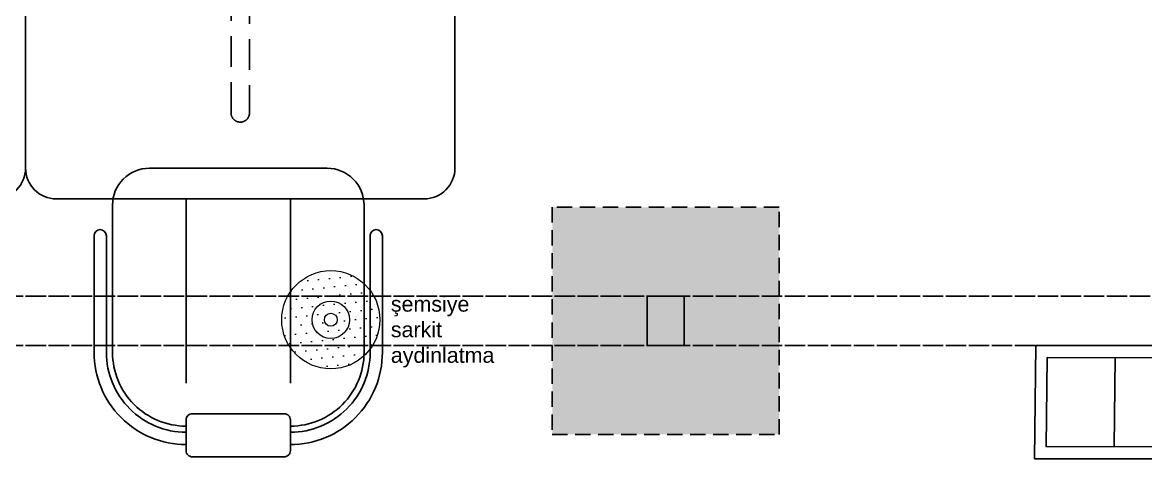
# Model space of a CAD drawing. Header units: millimetres. Extents: x 2562 to 7288, y 778 to 5635.
# Drawn here: x 4500.8 to 4683.9, y 1096.9 to 1168.2 of the extents above; entities that cross this region are included whole.
import ezdxf

# ---------------------------------------------------------------- set-up
doc = ezdxf.new("R2010")
doc.units = ezdxf.units.MM
for name, pattern in [('DASHDOT', [25.4, 12.7, -6.35, 0, -6.35]), ('DASHED', [0.75, 0.5, -0.25]), ('HIDDEN', [0.375, 0.25, -0.125]), ('x-ref_base plan 1$0$C2-A104-16$0$HIDDEN', [0.375, 0.25, -0.125])]:
    doc.linetypes.add(name, pattern=pattern)
for name, color, linetype in [('0-gnl-gor2', 6, 'Continuous'), ('0-gnl-gor5', 254, 'Continuous'), ('0-gnl-smbl-kesit', 6, 'DASHDOT'), ('2-tef-aksesuar', 30, 'Continuous'), ('BH-DO-NOTLAR', 12, 'Continuous')]:
    doc.layers.add(name, color=color, linetype=linetype)
doc.layers.add('MBDS-TEXT', color=7, linetype='Continuous', lineweight=9)
doc.layers.add('ONOFF_LI-11', color=7, linetype='Continuous', lineweight=0, true_color=0xcc33a1)
doc.layers.get('0-gnl-smbl-kesit').off()
doc.styles.get("Standard").update_dxf_attribs({"font": 'arial.ttf'})

# ---------------------------------------------------------------- blocks, each defined once
blk = doc.blocks.new('SECTION REF')
at = {"layer": 'MBDS-TEXT'}
blk.add_line((-5.336, 0), (-10.096, 4.76), dxfattribs=at)
at = {"layer": 'MBDS-TEXT', "linetype": 'DASHED', "ltscale": 10}
blk.add_line((-5.336, 0), (0, 0), dxfattribs=at)
blk = doc.blocks.new('x-ref_base plan 1$0$masa sandalye kara masa')
blk.add_lwpolyline([(4484.12, 1341.93), (4544.12, 1341.93, -0.414214), (4549.12, 1336.93), (4549.12, 1276.93, -0.414214), (4544.12, 1271.93), (4484.12, 1271.93, -0.414214), (4479.12, 1276.93), (4479.12, 1336.93, -0.414214)], format="xyb", close=True)
at = {"linetype": 'x-ref_base plan 1$0$C2-A104-16$0$HIDDEN', "ltscale": 20}
for points in [[(4515.62, 1308.43), (4515.62, 1327.93, 0.414214), (4514.12, 1329.43), (4514.12, 1329.43, 0.414214), (4512.62, 1327.93), (4512.62, 1308.43)], [(4512.62, 1305.43), (4493.12, 1305.43, -0.414214), (4491.62, 1306.93), (4491.62, 1306.93, -0.414214), (4493.12, 1308.43), (4512.62, 1308.43)], [(4515.62, 1308.43), (4535.12, 1308.43, -0.414214), (4536.62, 1306.93), (4536.62, 1306.93, -0.414214), (4535.12, 1305.43), (4515.62, 1305.43)], [(4512.62, 1305.43), (4512.62, 1285.93, 0.414214), (4514.12, 1284.43), (4514.12, 1284.43, 0.414214), (4515.62, 1285.93), (4515.62, 1305.43)]]:
    blk.add_lwpolyline(points, format="xyb", dxfattribs=at)
blk.add_circle((4514.12, 1306.93), 2, dxfattribs=at)
blk = doc.blocks.new('x-ref_base plan 1$0$sandalye')
for points in [[(4722.04, 1434.53, 0.414214), (4721.04, 1435.53), (4706.04, 1435.53, 0.414214), (4705.04, 1434.53), (4705.04, 1429.53, 0.414214), (4706.04, 1428.53), (4721.04, 1428.53, 0.414214), (4722.04, 1429.53)], [(4690.04, 1399.53), (4690.04, 1418.53, -0.414214), (4705.04, 1433.53), (4705.04, 1431.53, 0.414214), (4692.04, 1418.53), (4692.04, 1399.53, -1)], [(4737.04, 1399.53), (4737.04, 1418.53, 0.414214), (4722.04, 1433.53), (4722.04, 1431.53, -0.414214), (4735.04, 1418.53), (4735.04, 1399.53, 1)]]:
    blk.add_lwpolyline(points, format="xyb", close=True)
blk.add_lwpolyline([(4722.04, 1430.53, -0.414214), (4734.04, 1418.53), (4734.04, 1394.53, -0.414214), (4728.04, 1388.53), (4699.04, 1388.53, -0.414214), (4693.04, 1394.53), (4693.04, 1418.53, -0.414214), (4705.04, 1430.53)], format="xyb")
for points in [[(4705.04, 1423.53), (4705.04, 1393.53)], [(4722.04, 1423.53), (4722.04, 1393.53)]]:
    blk.add_lwpolyline(points)
blk.add_arc((4736.04, 1399.53), 1, 180, 0)
blk = doc.blocks.new('150327 OUTDOR')
at = {"xscale": -1, "rotation": 180}
for p in [(-56534.34, -19464.84), (-56464.34, -19464.84)]:
    blk.add_blockref('x-ref_base plan 1$0$masa sandalye kara masa', p, dxfattribs=at)
at = {"rotation": 180}
blk.add_blockref('x-ref_base plan 1$0$sandalye', (-47237, -19413.25), dxfattribs=at)
blk = doc.blocks.new('ısıtıcı')
at = {"color": 30, "ltscale": 3}
for p, q in [((-72116.35, -19047.41), (-72116.38, -19032.91)), ((-72106.35, -19047.39), (-72106.38, -19032.89)), ((-72096.35, -19047.36), (-72096.38, -19032.86)), ((-72086.35, -19047.34), (-72086.38, -19032.84)), ((-72076.35, -19047.32), (-72076.38, -19032.82)), ((-72066.35, -19047.3), (-72066.38, -19032.8)), ((-72056.35, -19047.27), (-72056.38, -19032.77)), ((-72046.35, -19047.25), (-72046.38, -19032.75)), ((-72036.35, -19047.23), (-72036.38, -19032.73)), ((-72026.35, -19047.21), (-72026.38, -19032.71))]:
    blk.add_line(p, q, dxfattribs=at)
for points in [[(-72014.39, -19030.68), (-72014.34, -19049.18), (-72130.34, -19049.44), (-72130.39, -19030.94)], [(-72016.38, -19032.68), (-72016.35, -19047.18), (-72128.35, -19047.44), (-72128.38, -19032.94)]]:
    blk.add_lwpolyline(points, close=True, dxfattribs=at)
blk = doc.blocks.new('semsiye sarkit ayd')
at = {"layer": 'ONOFF_LI-11', "ltscale": 3, "true_color": 0xf4cd0b}
h = blk.add_hatch(dxfattribs=at)
h.set_pattern_fill('DOTS', color=40, angle=122.1836)
h.set_pattern_definition([(122.1835691, (73043.6063, 16566.442), (-1.7663521, -0.173768728), [0, -1.5875])])
edge = h.paths.add_edge_path()
edge.add_arc((-50732.24, -20841.53), 8, 0, 360)
h.paths.add_polyline_path([(-50733.58, -20841.26), (-50732.42, -20842.98), (-50730.66, -20841.63), (-50732.06, -20840.06)], flags=16)
at = {"layer": 'ONOFF_LI-11', "color": 40, "ltscale": 3, "true_color": 0xf4cd0b}
for radius in [8, 3.05, 1.05]:
    blk.add_circle((-50732.24, -20841.53, 1382.9), radius, dxfattribs=at)
at = {"layer": 'ONOFF_LI-11', "color": 40, "ltscale": 3, "true_color": 0xf4cd0b, "insert": (-50722.45, -20837.71, 674.77), "char_height": 2.5, "attachment_point": 1}
blk.add_mtext_dynamic_manual_height_columns('şemsiye\\Psarkit \\Paydinlatma', width=17.9411, gutter_width=12.5, heights=[0], dxfattribs=at)

msp = doc.modelspace()

# ---------------------------------------------------------------- hatches: boundary and pattern name
at = {"layer": '2-tef-aksesuar', "ltscale": 0.4}
h = msp.add_hatch(color=41, dxfattribs=at)
h.dxf.hatch_style = 1
h.paths.add_polyline_path([(4587.15, 1101.12), (4624.15, 1101.12), (4624.15, 1138.12), (4587.15, 1138.12)])
h = msp.add_hatch(color=252, dxfattribs=at)
h.dxf.hatch_style = 1
h.paths.add_polyline_path([(4602.65, 1115.62), (4608.65, 1115.62), (4608.65, 1123.62), (4602.65, 1123.62)])

# ---------------------------------------------------------------- linework, layer by layer
at = {"layer": '0-gnl-gor5', "linetype": 'HIDDEN', "ltscale": 5}
for p, q in [((6030.67, 1123.62), (4268.29, 1123.62, -730.38)), ((6030.67, 1115.62), (4268.29, 1115.62, -730.38))]:
    msp.add_line(p, q, dxfattribs=at)
at = {"layer": 'BH-DO-NOTLAR', "linetype": 'HIDDEN', "ltscale": 10}
for p, q in [((5123.39, 1123.62), (4265.29, 1123.62, -730.38)), ((5123.39, 1115.62), (4265.29, 1115.62, -730.38))]:
    msp.add_line(p, q, dxfattribs=at)
msp.add_lwpolyline([(4587.15, 1101.12), (4624.15, 1101.12), (4624.15, 1138.12), (4587.15, 1138.12)], close=True, dxfattribs=at)
at = {"layer": 'BH-DO-NOTLAR', "ltscale": 3}
msp.add_lwpolyline([(4602.65, 1115.62), (4608.65, 1115.62), (4608.65, 1123.62), (4602.65, 1123.62)], close=True, dxfattribs=at)

# ---------------------------------------------------------------- block references
at = {"color": 12, "extrusion": (-0.382694, 0.028682, 0.92343), "xscale": -1, "rotation": 274.0880106665838}
msp.add_blockref('ısıtıcı', (12397.67, 77307.46, -2275.9), dxfattribs=at)
at = {"layer": '0-gnl-gor2'}
msp.add_blockref('150327 OUTDOR', (56486.51, 21946.25), dxfattribs=at)
at = {"layer": '0-gnl-smbl-kesit', "xscale": 10, "yscale": 10, "zscale": 10, "rotation": 114.2830583131896}
msp.add_blockref('SECTION REF', (4711.28, 1241.89), dxfattribs=at)
at = {"layer": 'ONOFF_LI-11'}
msp.add_blockref('semsiye sarkit ayd', (55283.29, 21961.32, -1382.9), dxfattribs=at)

doc.saveas('drawing.dxf')
